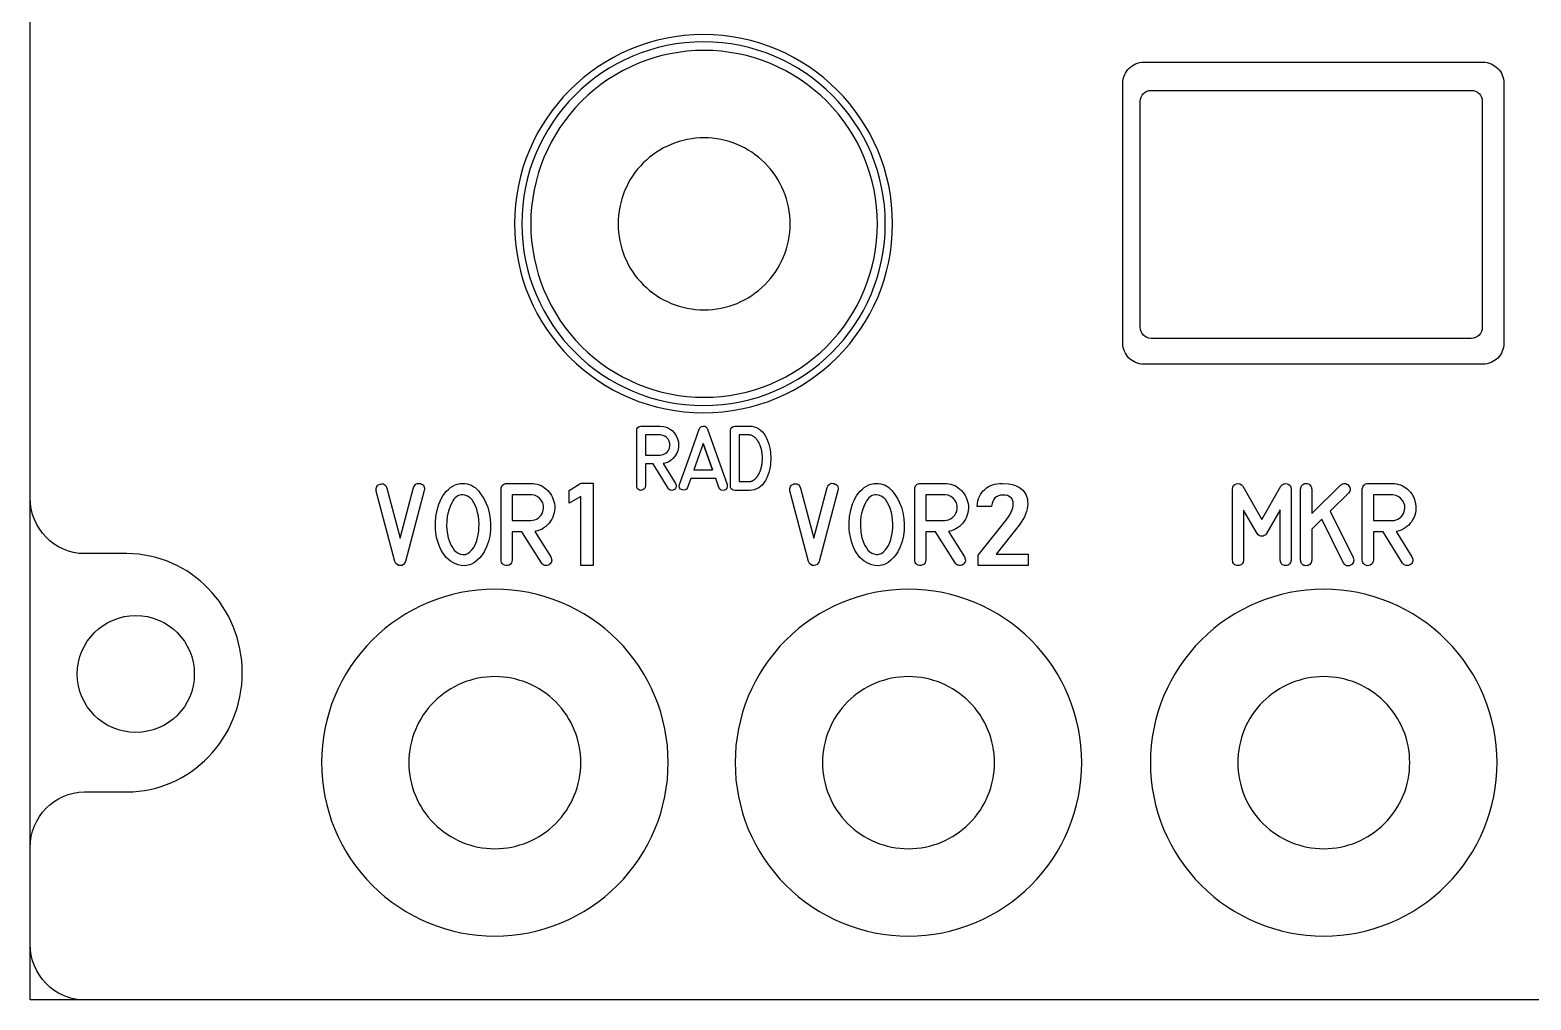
# Model space of a CAD drawing. Extents: x 27 to 704, y 10 to 614.
# Drawn here: x 559.3 to 623.1, y 527.9 to 569.1 of the extents above; entities that cross this region are included whole.
import ezdxf

# ---------------------------------------------------------------- set-up
doc = ezdxf.new("R2010")
doc.units = 0
for name, color, linetype in [('_BACKPANEL', 5, 'CONTINUOUS'), ('_ENGRAVING', 105, 'CONTINUOUS'), ('_TOPLAYER', 1, 'CONTINUOUS')]:
    doc.layers.add(name, color=color, linetype=linetype)

msp = doc.modelspace()

# ---------------------------------------------------------------- linework, layer by layer
at = {"layer": '_BACKPANEL'}
for points in [[(704.251, 555.656), (704.251, 537.553), (704.251, 527.854), (559.251, 527.854), (559.251, 537.553), (559.251, 556.036), (559.251, 573.895), (559.251, 589.238), (559.251, 598.937), (559.251, 608.636), (559.251, 613.485), (704.251, 613.485), (704.251, 608.636), (704.251, 598.937), (704.251, 589.238), (704.251, 574.845)], [(606.621, 567.721), (621.042, 567.721), (621.133, 567.717), (621.222, 567.703), (621.308, 567.681), (621.39, 567.651), (621.468, 567.614), (621.541, 567.569), (621.61, 567.517), (621.674, 567.46), (621.731, 567.396), (621.783, 567.328), (621.827, 567.254), (621.865, 567.176), (621.895, 567.094), (621.917, 567.008), (621.931, 566.92), (621.935, 566.828), (621.935, 555.777), (621.931, 555.686), (621.917, 555.597), (621.895, 555.512), (621.865, 555.43), (621.827, 555.352), (621.783, 555.278), (621.731, 555.209), (621.674, 555.146), (621.61, 555.088), (621.541, 555.037), (621.468, 554.992), (621.39, 554.955), (621.308, 554.925), (621.222, 554.903), (621.133, 554.889), (621.042, 554.884), (606.621, 554.884), (606.53, 554.889), (606.441, 554.903), (606.355, 554.925), (606.273, 554.955), (606.195, 554.992), (606.122, 555.037), (606.053, 555.088), (605.99, 555.146), (605.932, 555.209), (605.881, 555.278), (605.836, 555.352), (605.798, 555.43), (605.768, 555.512), (605.746, 555.597), (605.733, 555.686), (605.728, 555.777), (605.728, 566.828), (605.733, 566.92), (605.746, 567.008), (605.768, 567.094), (605.798, 567.176), (605.836, 567.254), (605.881, 567.328), (605.932, 567.396), (605.99, 567.46), (606.053, 567.517), (606.122, 567.569), (606.195, 567.614), (606.273, 567.651), (606.355, 567.681), (606.441, 567.703), (606.53, 567.717)], [(561.263, 541.713), (561.276, 541.967), (561.313, 542.215), (561.375, 542.453), (561.458, 542.682), (561.563, 542.899), (561.688, 543.104), (561.831, 543.296), (561.992, 543.472), (562.168, 543.633), (562.36, 543.776), (562.565, 543.901), (562.782, 544.006), (563.011, 544.089), (563.25, 544.151), (563.497, 544.188), (563.751, 544.201), (564.005, 544.188), (564.252, 544.151), (564.491, 544.089), (564.719, 544.006), (564.937, 543.901), (565.142, 543.776), (565.334, 543.633), (565.51, 543.472), (565.671, 543.296), (565.814, 543.104), (565.939, 542.899), (566.044, 542.682), (566.127, 542.453), (566.189, 542.215), (566.226, 541.967), (566.239, 541.713), (566.226, 541.459), (566.189, 541.212), (566.127, 540.973), (566.044, 540.745), (565.939, 540.527), (565.814, 540.322), (565.671, 540.13), (565.51, 539.954), (565.334, 539.793), (565.142, 539.65), (564.937, 539.525), (564.719, 539.42), (564.491, 539.337), (564.252, 539.275), (564.005, 539.238), (563.751, 539.225), (563.497, 539.238), (563.25, 539.275), (563.011, 539.337), (562.782, 539.42), (562.565, 539.525), (562.36, 539.65), (562.168, 539.793), (561.992, 539.954), (561.831, 540.13), (561.688, 540.322), (561.563, 540.527), (561.458, 540.745), (561.375, 540.973), (561.313, 541.212), (561.276, 541.459)]]:
    msp.add_lwpolyline(points, close=True, dxfattribs=at)
for points in [[(587.92, 564.508, 0.414214), (584.262, 560.85, 0.414214), (587.92, 557.192, 0.414214), (591.578, 560.85, 0.414214)], [(579.02, 541.601, 0.414214), (575.362, 537.943, 0.414214), (579.02, 534.285, 0.414214), (582.678, 537.943, 0.414214)], [(596.611, 541.601, 0.414214), (592.953, 537.943, 0.414214), (596.611, 534.285, 0.414214), (600.269, 537.943, 0.414214)], [(614.273, 541.601, 0.414214), (610.615, 537.943, 0.414214), (614.273, 534.285, 0.414214), (617.931, 537.943, 0.414214)]]:
    msp.add_lwpolyline(points, format="xyb", close=True, dxfattribs=at)
at = {"layer": '_ENGRAVING'}
for points in [[(587.895, 568.893), (587.481, 568.883), (587.073, 568.851), (586.671, 568.8), (586.275, 568.73), (585.886, 568.64), (585.504, 568.532), (585.131, 568.405), (584.766, 568.261), (584.41, 568.1), (584.063, 567.923), (583.726, 567.729), (583.4, 567.52), (583.085, 567.296), (582.781, 567.057), (582.49, 566.805), (582.211, 566.538), (581.944, 566.259), (581.692, 565.968), (581.453, 565.664), (581.229, 565.349), (581.02, 565.023), (580.826, 564.686), (580.649, 564.339), (580.488, 563.983), (580.344, 563.618), (580.217, 563.245), (580.109, 562.863), (580.019, 562.474), (579.949, 562.078), (579.898, 561.676), (579.867, 561.268), (579.856, 560.854), (579.867, 560.441), (579.898, 560.032), (579.949, 559.63), (580.019, 559.234), (580.109, 558.845), (580.217, 558.464), (580.344, 558.09), (580.488, 557.725), (580.649, 557.369), (580.826, 557.023), (581.02, 556.686), (581.229, 556.36), (581.453, 556.045), (581.692, 555.741), (581.944, 555.449), (582.211, 555.17), (582.49, 554.904), (582.781, 554.651), (583.085, 554.413), (583.4, 554.188), (583.726, 553.979), (584.063, 553.786), (584.41, 553.608), (584.766, 553.447), (585.131, 553.303), (585.504, 553.177), (585.886, 553.069), (586.275, 552.979), (586.671, 552.908), (587.073, 552.857), (587.481, 552.826), (587.895, 552.816), (588.308, 552.826), (588.717, 552.857), (589.119, 552.908), (589.515, 552.979), (589.904, 553.069), (590.285, 553.177), (590.659, 553.303), (591.024, 553.447), (591.38, 553.608), (591.726, 553.786), (592.063, 553.979), (592.389, 554.188), (592.704, 554.413), (593.008, 554.651), (593.3, 554.904), (593.579, 555.17), (593.845, 555.449), (594.098, 555.741), (594.336, 556.045), (594.561, 556.36), (594.77, 556.686), (594.963, 557.023), (595.141, 557.369), (595.302, 557.725), (595.446, 558.09), (595.572, 558.464), (595.68, 558.845), (595.77, 559.234), (595.841, 559.63), (595.892, 560.032), (595.923, 560.441), (595.933, 560.854), (595.923, 561.268), (595.892, 561.676), (595.841, 562.078), (595.77, 562.474), (595.68, 562.863), (595.572, 563.245), (595.446, 563.618), (595.302, 563.983), (595.141, 564.339), (594.963, 564.686), (594.77, 565.023), (594.561, 565.349), (594.336, 565.664), (594.098, 565.968), (593.845, 566.259), (593.579, 566.538), (593.3, 566.805), (593.008, 567.057), (592.704, 567.296), (592.389, 567.52), (592.063, 567.729), (591.726, 567.923), (591.38, 568.1), (591.024, 568.261), (590.659, 568.405), (590.285, 568.532), (589.904, 568.64), (589.515, 568.73), (589.119, 568.8), (588.717, 568.851), (588.308, 568.883)], [(587.896, 568.587), (587.498, 568.577), (587.105, 568.547), (586.718, 568.498), (586.338, 568.43), (585.964, 568.343), (585.597, 568.239), (585.238, 568.118), (584.886, 567.979), (584.544, 567.824), (584.211, 567.654), (583.887, 567.467), (583.573, 567.266), (583.27, 567.051), (582.978, 566.821), (582.698, 566.578), (582.429, 566.322), (582.173, 566.054), (581.93, 565.773), (581.701, 565.481), (581.485, 565.178), (581.284, 564.865), (581.098, 564.541), (580.927, 564.207), (580.772, 563.865), (580.634, 563.514), (580.512, 563.155), (580.408, 562.788), (580.322, 562.414), (580.254, 562.033), (580.205, 561.646), (580.175, 561.253), (580.165, 560.856), (580.175, 560.458), (580.205, 560.065), (580.254, 559.678), (580.322, 559.298), (580.408, 558.924), (580.512, 558.557), (580.634, 558.197), (580.772, 557.846), (580.927, 557.504), (581.098, 557.171), (581.284, 556.847), (581.485, 556.533), (581.701, 556.23), (581.93, 555.938), (582.173, 555.657), (582.429, 555.389), (582.698, 555.133), (582.978, 554.89), (583.27, 554.66), (583.573, 554.445), (583.887, 554.244), (584.211, 554.058), (584.544, 553.887), (584.886, 553.732), (585.238, 553.594), (585.597, 553.472), (585.964, 553.368), (586.338, 553.282), (586.718, 553.214), (587.105, 553.164), (587.498, 553.135), (587.896, 553.125), (588.294, 553.135), (588.686, 553.164), (589.073, 553.214), (589.454, 553.282), (589.828, 553.368), (590.195, 553.472), (590.554, 553.594), (590.905, 553.732), (591.247, 553.887), (591.581, 554.058), (591.905, 554.244), (592.218, 554.445), (592.521, 554.66), (592.813, 554.89), (593.094, 555.133), (593.362, 555.389), (593.618, 555.657), (593.861, 555.938), (594.091, 556.23), (594.306, 556.533), (594.508, 556.847), (594.694, 557.171), (594.864, 557.504), (595.019, 557.846), (595.158, 558.197), (595.279, 558.557), (595.383, 558.924), (595.47, 559.298), (595.538, 559.678), (595.587, 560.065), (595.617, 560.458), (595.627, 560.856), (595.617, 561.253), (595.587, 561.646), (595.538, 562.033), (595.47, 562.414), (595.383, 562.788), (595.279, 563.155), (595.158, 563.514), (595.019, 563.865), (594.864, 564.207), (594.694, 564.541), (594.508, 564.865), (594.306, 565.178), (594.091, 565.481), (593.861, 565.773), (593.618, 566.054), (593.362, 566.322), (593.094, 566.578), (592.813, 566.821), (592.521, 567.051), (592.218, 567.266), (591.905, 567.467), (591.581, 567.654), (591.247, 567.824), (590.905, 567.979), (590.554, 568.118), (590.195, 568.239), (589.828, 568.343), (589.454, 568.43), (589.073, 568.498), (588.686, 568.547), (588.294, 568.577)], [(586.704, 549.807), (586.733, 549.735), (586.734, 549.669), (586.709, 549.608), (586.657, 549.554), (586.625, 549.535), (586.59, 549.524), (586.552, 549.52), (586.513, 549.523), (586.475, 549.534), (586.442, 549.551), (586.415, 549.575), (586.393, 549.606), (585.748, 550.645), (585.421, 550.645), (585.421, 549.706), (585.414, 549.652), (585.395, 549.606), (585.363, 549.568), (585.317, 549.539), (585.266, 549.521), (585.217, 549.518), (585.17, 549.53), (585.124, 549.558), (585.092, 549.588), (585.07, 549.622), (585.056, 549.662), (585.052, 549.706), (585.052, 552.062), (585.065, 552.134), (585.105, 552.194), (585.164, 552.235), (585.235, 552.249), (586.047, 552.249), (586.189, 552.237), (586.321, 552.201), (586.444, 552.142), (586.557, 552.059), (586.654, 551.957), (586.732, 551.843), (586.788, 551.716), (586.825, 551.577), (586.837, 551.423), (586.832, 551.347), (586.82, 551.274), (586.8, 551.201), (586.772, 551.13), (586.695, 550.991), (586.594, 550.868), (586.539, 550.816), (586.479, 550.772), (586.416, 550.733), (586.349, 550.702), (586.203, 550.659), (586.178, 550.655)], [(586.874, 549.775), (587.293, 550.951), (587.714, 552.126), (587.741, 552.179), (587.778, 552.217), (587.827, 552.241), (587.885, 552.249), (587.944, 552.242), (587.993, 552.219), (588.031, 552.18), (588.058, 552.126), (588.897, 549.769), (588.905, 549.683), (588.888, 549.614), (588.848, 549.562), (588.784, 549.526), (588.713, 549.512), (588.65, 549.527), (588.596, 549.568), (588.55, 549.638), (588.415, 550.019), (587.349, 550.019), (587.218, 549.647), (587.172, 549.577), (587.117, 549.536), (587.053, 549.522), (586.98, 549.537), (586.915, 549.574), (586.876, 549.626), (586.862, 549.693)], [(589.223, 552.249), (589.84, 552.249), (589.951, 552.242), (590.055, 552.222), (590.152, 552.189), (590.241, 552.142), (590.324, 552.082), (590.399, 552.009), (590.467, 551.922), (590.528, 551.822), (590.582, 551.714), (590.628, 551.603), (590.668, 551.49), (590.7, 551.374), (590.725, 551.255), (590.743, 551.134), (590.757, 550.883), (590.743, 550.633), (590.725, 550.511), (590.7, 550.393), (590.667, 550.277), (590.628, 550.163), (590.581, 550.053), (590.527, 549.945), (590.466, 549.845), (590.398, 549.758), (590.323, 549.685), (590.241, 549.625), (590.151, 549.578), (590.054, 549.545), (589.951, 549.525), (589.84, 549.518), (589.223, 549.518), (589.226, 549.518), (589.223, 549.518), (589.176, 549.526), (589.117, 549.55), (589.075, 549.588), (589.049, 549.64), (589.042, 549.707), (589.04, 549.707), (589.042, 552.062), (589.04, 552.073), (589.056, 552.141), (589.097, 552.197), (589.156, 552.236), (589.225, 552.249)], [(586.047, 551.019), (586.113, 551.025), (586.176, 551.04), (586.236, 551.066), (586.294, 551.102), (586.346, 551.147), (586.389, 551.197), (586.422, 551.255), (586.447, 551.318), (586.466, 551.418), (586.463, 551.514), (586.438, 551.604), (586.39, 551.689), (586.326, 551.763), (586.25, 551.818), (586.164, 551.855), (586.066, 551.873), (585.421, 551.873), (585.421, 551.019)], [(589.84, 549.894), (589.845, 549.894), (589.852, 549.894), (589.856, 549.895), (589.862, 549.895), (589.868, 549.896), (589.875, 549.897), (589.88, 549.897), (589.887, 549.898), (589.892, 549.899), (589.899, 549.899), (589.909, 549.902), (589.914, 549.904), (589.921, 549.907), (589.927, 549.908), (589.934, 549.91), (589.939, 549.911), (589.946, 549.914), (589.958, 549.919), (589.971, 549.925), (589.976, 549.927), (589.982, 549.93), (589.993, 549.937), (590.006, 549.943), (590.011, 549.947), (590.018, 549.951), (590.029, 549.959), (590.035, 549.963), (590.043, 549.967), (590.048, 549.971), (590.054, 549.977), (590.06, 549.98), (590.066, 549.985), (590.079, 549.995), (590.09, 550.006), (590.095, 550.011), (590.101, 550.018), (590.107, 550.023), (590.113, 550.03), (590.125, 550.041), (590.13, 550.046), (590.137, 550.053), (590.142, 550.059), (590.149, 550.066), (590.159, 550.079), (590.171, 550.094), (590.181, 550.109), (590.187, 550.116), (590.193, 550.123), (590.198, 550.131), (590.204, 550.139), (590.208, 550.148), (590.214, 550.157), (590.224, 550.173), (590.229, 550.181), (590.235, 550.19), (590.24, 550.199), (590.245, 550.207), (590.253, 550.225), (590.258, 550.234), (590.264, 550.245), (590.268, 550.253), (590.274, 550.263), (590.277, 550.273), (590.282, 550.283), (590.291, 550.303), (590.3, 550.325), (590.304, 550.335), (590.308, 550.346), (590.311, 550.357), (590.316, 550.369), (590.323, 550.39), (590.326, 550.401), (590.33, 550.413), (590.337, 550.435), (590.345, 550.458), (590.347, 550.469), (590.35, 550.482), (590.353, 550.493), (590.357, 550.506), (590.359, 550.516), (590.362, 550.529), (590.366, 550.554), (590.368, 550.565), (590.371, 550.578), (590.372, 550.589), (590.375, 550.602), (590.379, 550.627), (590.381, 550.639), (590.384, 550.653), (590.387, 550.678), (590.387, 550.689), (590.389, 550.703), (590.392, 550.729), (590.393, 550.754), (590.395, 550.781), (590.396, 550.806), (590.397, 550.819), (590.399, 550.833), (590.399, 550.844), (590.4, 550.858), (590.4, 550.87), (590.4, 550.883), (590.4, 550.896), (590.4, 550.909), (590.399, 550.921), (590.399, 550.935), (590.399, 550.947), (590.399, 550.961), (590.396, 550.987), (590.395, 551.011), (590.392, 551.039), (590.391, 551.063), (590.388, 551.089), (590.386, 551.101), (590.385, 551.114), (590.38, 551.139), (590.378, 551.151), (590.376, 551.163), (590.372, 551.189), (590.368, 551.214), (590.362, 551.238), (590.358, 551.261), (590.354, 551.272), (590.351, 551.285), (590.347, 551.296), (590.345, 551.309), (590.338, 551.331), (590.332, 551.354), (590.327, 551.364), (590.324, 551.375), (590.316, 551.398), (590.308, 551.419), (590.304, 551.429), (590.3, 551.441), (590.295, 551.45), (590.291, 551.461), (590.282, 551.481), (590.274, 551.499), (590.265, 551.519), (590.26, 551.528), (590.256, 551.537), (590.245, 551.555), (590.235, 551.573), (590.229, 551.581), (590.224, 551.59), (590.214, 551.606), (590.209, 551.614), (590.205, 551.622), (590.183, 551.653), (590.162, 551.682), (590.138, 551.709), (590.115, 551.734), (590.092, 551.757), (590.067, 551.777), (590.043, 551.797), (590.018, 551.814), (589.994, 551.829), (589.971, 551.841), (589.946, 551.85), (589.921, 551.859), (589.909, 551.863), (589.899, 551.867), (589.875, 551.871), (589.852, 551.873), (589.845, 551.873), (589.84, 551.873), (589.408, 551.873), (589.408, 549.894)], [(588.282, 550.394), (587.884, 551.514), (587.484, 550.394)], [(587.884, 551.514), (588.282, 550.394)], [(573.974, 549.491), (573.973, 549.601), (573.983, 549.647), (574.001, 549.687), (574.026, 549.721), (574.058, 549.749), (574.098, 549.772), (574.144, 549.788), (574.193, 549.797), (574.238, 549.798), (574.279, 549.79), (574.317, 549.772), (574.351, 549.746), (574.382, 549.712), (574.432, 549.616), (574.996, 547.487), (575.563, 549.636), (575.587, 549.689), (575.614, 549.733), (575.645, 549.768), (575.68, 549.793), (575.719, 549.81), (575.761, 549.817), (575.808, 549.815), (575.858, 549.804), (575.906, 549.786), (575.947, 549.763), (575.979, 549.734), (576.003, 549.7), (576.019, 549.661), (576.027, 549.616), (576.027, 549.567), (576.019, 549.512), (575.222, 546.497), (575.183, 546.42), (575.132, 546.365), (575.071, 546.332), (574.998, 546.32), (574.924, 546.331), (574.861, 546.362), (574.809, 546.416), (574.768, 546.49)], [(578.716, 548.809), (578.781, 548.57), (578.823, 548.327), (578.84, 548.08), (578.833, 547.828), (578.802, 547.579), (578.746, 547.342), (578.665, 547.115), (578.559, 546.9), (578.478, 546.774), (578.383, 546.658), (578.274, 546.552), (578.152, 546.456), (578.02, 546.38), (577.951, 546.353), (577.881, 546.333), (577.809, 546.321), (577.735, 546.316), (577.583, 546.328), (577.46, 546.356), (577.344, 546.396), (577.236, 546.446), (577.135, 546.508), (577.042, 546.581), (576.956, 546.665), (576.877, 546.761), (576.806, 546.867), (576.742, 546.981), (576.686, 547.098), (576.636, 547.218), (576.594, 547.341), (576.559, 547.468), (576.531, 547.597), (576.51, 547.73), (576.497, 547.866), (576.491, 548.14), (576.514, 548.409), (576.564, 548.676), (576.643, 548.939), (576.692, 549.065), (576.749, 549.182), (576.812, 549.29), (576.883, 549.389), (576.96, 549.48), (577.044, 549.561), (577.135, 549.634), (577.233, 549.698), (577.333, 549.748), (577.435, 549.785), (577.54, 549.807), (577.646, 549.814), (577.747, 549.809), (577.843, 549.794), (577.934, 549.769), (578.021, 549.735), (578.102, 549.69), (578.18, 549.636), (578.252, 549.571), (578.32, 549.497), (578.442, 549.336), (578.549, 549.167), (578.641, 548.991)], [(581.397, 546.69), (581.434, 546.597), (581.439, 546.554), (581.436, 546.512), (581.424, 546.473), (581.403, 546.435), (581.374, 546.399), (581.337, 546.366), (581.295, 546.341), (581.25, 546.327), (581.203, 546.322), (581.152, 546.326), (581.103, 546.34), (581.061, 546.362), (581.026, 546.393), (580.999, 546.432), (580.173, 547.761), (579.755, 547.761), (579.755, 546.56), (579.746, 546.491), (579.722, 546.432), (579.68, 546.384), (579.622, 546.346), (579.557, 546.323), (579.494, 546.319), (579.433, 546.335), (579.374, 546.371), (579.334, 546.409), (579.305, 546.453), (579.288, 546.504), (579.282, 546.56), (579.282, 549.575), (579.287, 549.623), (579.299, 549.667), (579.321, 549.707), (579.35, 549.744), (579.386, 549.774), (579.426, 549.796), (579.469, 549.809), (579.517, 549.814), (580.557, 549.814), (580.649, 549.81), (580.738, 549.799), (580.824, 549.78), (580.907, 549.753), (580.987, 549.719), (581.064, 549.677), (581.137, 549.628), (581.208, 549.571), (581.274, 549.508), (581.333, 549.441), (581.386, 549.37), (581.432, 549.295), (581.472, 549.216), (581.505, 549.133), (581.551, 548.954), (581.564, 548.854), (581.567, 548.757), (581.561, 548.66), (581.545, 548.566), (581.519, 548.473), (581.484, 548.382), (581.439, 548.292), (581.385, 548.204), (581.323, 548.121), (581.256, 548.047), (581.185, 547.981), (581.109, 547.924), (581.028, 547.875), (580.942, 547.835), (580.851, 547.803), (580.756, 547.78), (580.724, 547.775)], [(583.2, 546.32), (582.677, 546.32), (582.677, 549.257), (582.176, 548.975), (582.176, 549.514), (582.677, 549.823), (583.2, 549.823)], [(591.568, 549.493), (591.567, 549.602), (591.577, 549.648), (591.595, 549.688), (591.62, 549.722), (591.652, 549.751), (591.692, 549.773), (591.738, 549.79), (591.787, 549.799), (591.832, 549.8), (591.873, 549.791), (591.911, 549.774), (591.945, 549.748), (591.975, 549.713), (592.025, 549.617), (592.59, 547.488), (593.157, 549.638), (593.181, 549.691), (593.208, 549.735), (593.239, 549.77), (593.274, 549.795), (593.313, 549.812), (593.355, 549.819), (593.402, 549.817), (593.452, 549.806), (593.5, 549.788), (593.541, 549.764), (593.573, 549.736), (593.597, 549.702), (593.613, 549.663), (593.621, 549.618), (593.621, 549.568), (593.613, 549.513), (592.816, 546.499), (592.777, 546.422), (592.726, 546.367), (592.664, 546.333), (592.591, 546.322), (592.518, 546.332), (592.455, 546.364), (592.403, 546.417), (592.362, 546.492)], [(596.31, 548.81), (596.375, 548.572), (596.416, 548.329), (596.434, 548.081), (596.427, 547.829), (596.395, 547.581), (596.339, 547.343), (596.259, 547.117), (596.153, 546.901), (596.072, 546.776), (595.977, 546.66), (595.868, 546.554), (595.746, 546.458), (595.614, 546.381), (595.545, 546.354), (595.475, 546.334), (595.403, 546.322), (595.329, 546.317), (595.177, 546.33), (595.054, 546.358), (594.938, 546.397), (594.83, 546.448), (594.729, 546.51), (594.635, 546.583), (594.549, 546.667), (594.471, 546.762), (594.4, 546.869), (594.336, 546.983), (594.279, 547.1), (594.23, 547.22), (594.188, 547.343), (594.153, 547.469), (594.125, 547.599), (594.104, 547.732), (594.091, 547.868), (594.085, 548.141), (594.108, 548.411), (594.158, 548.677), (594.237, 548.94), (594.286, 549.066), (594.343, 549.183), (594.406, 549.292), (594.477, 549.391), (594.554, 549.481), (594.638, 549.563), (594.729, 549.636), (594.827, 549.699), (594.927, 549.75), (595.029, 549.786), (595.134, 549.808), (595.24, 549.815), (595.341, 549.81), (595.437, 549.796), (595.528, 549.771), (595.615, 549.736), (595.696, 549.692), (595.773, 549.637), (595.846, 549.573), (595.913, 549.499), (596.036, 549.337), (596.143, 549.169), (596.235, 548.993)], [(598.991, 546.691), (599.028, 546.599), (599.033, 546.556), (599.03, 546.514), (599.018, 546.474), (598.997, 546.437), (598.968, 546.401), (598.931, 546.367), (598.889, 546.343), (598.844, 546.328), (598.797, 546.323), (598.746, 546.328), (598.697, 546.342), (598.655, 546.364), (598.62, 546.395), (598.593, 546.434), (597.767, 547.763), (597.348, 547.763), (597.348, 546.562), (597.34, 546.493), (597.315, 546.434), (597.274, 546.386), (597.216, 546.348), (597.151, 546.325), (597.088, 546.321), (597.027, 546.337), (596.968, 546.372), (596.928, 546.41), (596.899, 546.455), (596.882, 546.505), (596.876, 546.562), (596.876, 549.577), (596.881, 549.624), (596.893, 549.668), (596.914, 549.709), (596.944, 549.745), (596.98, 549.776), (597.02, 549.798), (597.063, 549.811), (597.111, 549.815), (598.151, 549.815), (598.243, 549.812), (598.332, 549.8), (598.418, 549.781), (598.501, 549.755), (598.581, 549.72), (598.658, 549.679), (598.731, 549.629), (598.802, 549.572), (598.868, 549.509), (598.927, 549.443), (598.98, 549.372), (599.026, 549.297), (599.065, 549.217), (599.099, 549.134), (599.145, 548.956), (599.158, 548.856), (599.161, 548.758), (599.155, 548.662), (599.139, 548.568), (599.113, 548.475), (599.078, 548.383), (599.033, 548.294), (598.979, 548.206), (598.917, 548.123), (598.85, 548.048), (598.779, 547.982), (598.703, 547.925), (598.622, 547.877), (598.536, 547.836), (598.445, 547.805), (598.35, 547.782), (598.318, 547.777)], [(600.615, 549.811), (600.859, 549.797), (600.969, 549.78), (601.072, 549.755), (601.167, 549.723), (601.255, 549.684), (601.335, 549.638), (601.407, 549.585), (601.472, 549.526), (601.528, 549.461), (601.576, 549.39), (601.615, 549.312), (601.645, 549.228), (601.667, 549.138), (601.68, 549.041), (601.684, 548.939), (601.684, 548.932), (601.678, 548.831), (601.661, 548.727), (601.632, 548.618), (601.592, 548.506), (601.54, 548.391), (601.478, 548.276), (601.404, 548.161), (601.32, 548.045), (600.347, 546.805), (601.695, 546.805), (601.695, 546.318), (599.569, 546.318), (599.569, 546.765), (600.772, 548.259), (600.898, 548.441), (600.99, 548.615), (601.023, 548.7), (601.047, 548.781), (601.061, 548.857), (601.066, 548.929), (601.066, 548.939), (601.059, 549.026), (601.038, 549.102), (601.003, 549.167), (600.954, 549.222), (600.892, 549.264), (600.817, 549.295), (600.729, 549.313), (600.629, 549.319), (600.529, 549.312), (600.438, 549.289), (600.359, 549.251), (600.291, 549.198), (600.235, 549.132), (600.192, 549.052), (600.164, 548.958), (600.148, 548.851), (600.148, 548.834), (599.53, 548.834), (599.53, 548.851), (599.544, 548.963), (599.565, 549.069), (599.594, 549.168), (599.63, 549.26), (599.674, 549.346), (599.726, 549.424), (599.785, 549.496), (599.852, 549.562), (599.926, 549.62), (600.005, 549.671), (600.092, 549.714), (600.184, 549.749), (600.283, 549.776), (600.387, 549.796), (600.498, 549.808)], [(612.888, 546.556), (612.859, 546.452), (612.837, 546.411), (612.81, 546.377), (612.778, 546.351), (612.741, 546.333), (612.698, 546.322), (612.651, 546.318), (612.603, 546.322), (612.561, 546.333), (612.524, 546.352), (612.492, 546.378), (612.465, 546.411), (612.444, 546.452), (612.416, 546.556), (612.416, 548.686), (611.842, 547.685), (611.794, 547.635), (611.744, 547.599), (611.692, 547.576), (611.637, 547.567), (611.582, 547.573), (611.53, 547.594), (611.481, 547.631), (611.435, 547.685), (610.864, 548.681), (610.866, 546.556), (610.841, 546.452), (610.819, 546.412), (610.792, 546.378), (610.759, 546.353), (610.72, 546.334), (610.675, 546.323), (610.624, 546.32), (610.574, 546.324), (610.529, 546.335), (610.491, 546.353), (610.459, 546.379), (610.433, 546.412), (610.413, 546.453), (610.4, 546.501), (610.392, 546.556), (610.392, 549.567), (610.408, 549.655), (610.441, 549.724), (610.493, 549.773), (610.561, 549.802), (610.637, 549.809), (610.707, 549.794), (610.772, 549.755), (610.833, 549.693), (611.637, 548.283), (612.451, 549.693), (612.511, 549.755), (612.576, 549.794), (612.645, 549.809), (612.719, 549.801), (612.787, 549.772), (612.838, 549.723), (612.871, 549.655), (612.888, 549.567)], [(614.989, 549.745), (615.082, 549.797), (615.126, 549.809), (615.169, 549.811), (615.211, 549.805), (615.251, 549.789), (615.29, 549.763), (615.328, 549.728), (615.36, 549.689), (615.382, 549.649), (615.395, 549.608), (615.399, 549.567), (615.393, 549.525), (615.378, 549.483), (615.353, 549.44), (615.319, 549.397), (614.544, 548.638), (615.527, 546.663), (615.546, 546.553), (615.543, 546.504), (615.533, 546.46), (615.514, 546.421), (615.487, 546.387), (615.452, 546.358), (615.41, 546.333), (615.364, 546.315), (615.32, 546.306), (615.279, 546.306), (615.24, 546.316), (615.203, 546.335), (615.168, 546.363), (615.105, 546.447), (614.188, 548.29), (613.761, 547.871), (613.761, 546.553), (613.732, 546.448), (613.709, 546.406), (613.681, 546.373), (613.648, 546.347), (613.609, 546.329), (613.565, 546.318), (613.515, 546.315), (613.466, 546.319), (613.423, 546.33), (613.385, 546.349), (613.354, 546.375), (613.329, 546.409), (613.31, 546.449), (613.289, 546.553), (613.289, 549.567), (613.31, 549.671), (613.329, 549.712), (613.354, 549.746), (613.385, 549.773), (613.423, 549.792), (613.466, 549.804), (613.515, 549.809), (613.565, 549.806), (613.609, 549.795), (613.648, 549.777), (613.681, 549.75), (613.709, 549.716), (613.732, 549.674), (613.761, 549.567), (613.761, 548.539)], [(618.025, 546.687), (618.062, 546.595), (618.067, 546.551), (618.064, 546.51), (618.052, 546.47), (618.031, 546.433), (618.002, 546.397), (617.965, 546.363), (617.923, 546.339), (617.879, 546.324), (617.831, 546.319), (617.78, 546.324), (617.731, 546.338), (617.689, 546.36), (617.655, 546.391), (617.627, 546.43), (616.802, 547.758), (616.383, 547.758), (616.383, 546.558), (616.375, 546.489), (616.35, 546.43), (616.309, 546.382), (616.251, 546.344), (616.186, 546.321), (616.123, 546.317), (616.062, 546.333), (616.004, 546.368), (615.963, 546.406), (615.935, 546.451), (615.917, 546.501), (615.912, 546.558), (615.912, 549.571), (615.916, 549.618), (615.928, 549.662), (615.95, 549.703), (615.979, 549.739), (616.015, 549.77), (616.055, 549.792), (616.098, 549.805), (616.146, 549.809), (617.185, 549.809), (617.277, 549.806), (617.366, 549.794), (617.452, 549.775), (617.535, 549.749), (617.615, 549.714), (617.692, 549.673), (617.765, 549.623), (617.836, 549.566), (617.902, 549.504), (617.961, 549.437), (618.014, 549.366), (618.06, 549.291), (618.099, 549.212), (618.133, 549.129), (618.179, 548.95), (618.192, 548.851), (618.195, 548.753), (618.189, 548.657), (618.173, 548.562), (618.147, 548.469), (618.112, 548.378), (618.067, 548.289), (618.013, 548.201), (617.951, 548.118), (617.885, 548.043), (617.813, 547.978), (617.737, 547.92), (617.656, 547.872), (617.57, 547.831), (617.48, 547.8), (617.384, 547.777), (617.352, 547.772)], [(577.66, 549.329), (577.585, 549.324), (577.515, 549.308), (577.45, 549.282), (577.389, 549.245), (577.333, 549.197), (577.282, 549.139), (577.235, 549.071), (577.194, 548.991), (577.122, 548.829), (577.064, 548.678), (577.022, 548.54), (576.993, 548.415), (576.972, 548.222), (576.97, 547.993), (576.992, 547.747), (577.04, 547.505), (577.075, 547.387), (577.118, 547.275), (577.168, 547.169), (577.226, 547.069), (577.293, 546.981), (577.369, 546.908), (577.455, 546.852), (577.551, 546.813), (577.664, 546.79), (577.718, 546.791), (577.769, 546.799), (577.819, 546.814), (577.866, 546.838), (577.955, 546.907), (578.035, 546.994), (578.105, 547.082), (578.164, 547.174), (578.212, 547.268), (578.253, 547.374), (578.287, 547.495), (578.314, 547.632), (578.334, 547.783), (578.345, 547.943), (578.346, 548.102), (578.338, 548.262), (578.319, 548.421), (578.289, 548.576), (578.248, 548.723), (578.196, 548.862), (578.132, 548.994), (578.055, 549.11), (577.964, 549.203), (577.858, 549.272), (577.737, 549.319)], [(580.557, 548.241), (580.64, 548.247), (580.721, 548.267), (580.798, 548.3), (580.872, 548.346), (580.939, 548.403), (580.993, 548.468), (581.036, 548.542), (581.067, 548.623), (581.092, 548.751), (581.089, 548.873), (581.056, 548.989), (580.995, 549.098), (580.913, 549.192), (580.816, 549.263), (580.705, 549.31), (580.58, 549.333), (579.755, 549.333), (579.755, 548.241)], [(595.254, 549.331), (595.179, 549.326), (595.109, 549.31), (595.044, 549.283), (594.983, 549.246), (594.927, 549.199), (594.876, 549.141), (594.829, 549.072), (594.787, 548.993), (594.716, 548.83), (594.658, 548.68), (594.616, 548.542), (594.587, 548.416), (594.566, 548.224), (594.564, 547.995), (594.586, 547.749), (594.634, 547.506), (594.669, 547.388), (594.712, 547.277), (594.762, 547.171), (594.82, 547.071), (594.887, 546.982), (594.963, 546.91), (595.049, 546.854), (595.145, 546.814), (595.258, 546.792), (595.312, 546.792), (595.363, 546.8), (595.413, 546.816), (595.46, 546.839), (595.549, 546.909), (595.629, 546.995), (595.699, 547.084), (595.758, 547.176), (595.806, 547.27), (595.847, 547.376), (595.881, 547.497), (595.908, 547.633), (595.928, 547.785), (595.939, 547.945), (595.94, 548.104), (595.931, 548.263), (595.913, 548.422), (595.883, 548.577), (595.842, 548.725), (595.79, 548.864), (595.726, 548.996), (595.649, 549.112), (595.558, 549.204), (595.452, 549.274), (595.331, 549.321)], [(598.151, 548.242), (598.234, 548.249), (598.315, 548.269), (598.392, 548.302), (598.466, 548.348), (598.533, 548.405), (598.587, 548.47), (598.63, 548.543), (598.661, 548.625), (598.686, 548.753), (598.683, 548.875), (598.65, 548.99), (598.589, 549.1), (598.507, 549.194), (598.41, 549.265), (598.299, 549.311), (598.174, 549.334), (597.348, 549.334), (597.348, 548.242)], [(617.185, 548.237), (617.269, 548.244), (617.349, 548.264), (617.427, 548.297), (617.501, 548.343), (617.567, 548.4), (617.622, 548.465), (617.664, 548.538), (617.695, 548.619), (617.72, 548.747), (617.717, 548.869), (617.684, 548.985), (617.624, 549.094), (617.541, 549.188), (617.444, 549.259), (617.334, 549.306), (617.208, 549.329), (616.383, 549.329), (616.383, 548.237)]]:
    msp.add_lwpolyline(points, close=True, dxfattribs=at)
at = {"layer": '_TOPLAYER'}
msp.add_lwpolyline([(701.971, 527.854), (561.572, 527.854), (561.335, 527.867), (561.105, 527.903), (560.883, 527.961), (560.67, 528.041), (560.468, 528.142), (560.277, 528.261), (560.099, 528.398), (559.934, 528.551), (559.785, 528.72), (559.651, 528.903), (559.535, 529.099), (559.438, 529.307), (559.36, 529.525), (559.303, 529.753), (559.268, 529.989), (559.256, 530.233), (559.256, 534.333), (559.269, 534.575), (559.304, 534.809), (559.362, 535.035), (559.44, 535.252), (559.537, 535.458), (559.652, 535.653), (559.785, 535.834), (559.934, 536.002), (560.097, 536.155), (560.274, 536.291), (560.464, 536.41), (560.665, 536.51), (560.876, 536.59), (561.097, 536.649), (561.325, 536.687), (561.561, 536.701), (563.373, 536.701), (563.626, 536.707), (563.875, 536.727), (564.12, 536.759), (564.362, 536.804), (564.599, 536.861), (564.832, 536.93), (565.06, 537.01), (565.283, 537.101), (565.5, 537.203), (565.712, 537.315), (565.917, 537.437), (566.116, 537.569), (566.308, 537.711), (566.494, 537.862), (566.672, 538.021), (566.842, 538.189), (567.004, 538.366), (567.159, 538.55), (567.304, 538.741), (567.441, 538.94), (567.569, 539.145), (567.687, 539.357), (567.795, 539.575), (567.893, 539.8), (567.981, 540.029), (568.058, 540.264), (568.124, 540.504), (568.179, 540.748), (568.222, 540.997), (568.254, 541.249), (568.272, 541.505), (568.279, 541.764), (568.272, 542.024), (568.254, 542.28), (568.222, 542.532), (568.179, 542.781), (568.124, 543.025), (568.058, 543.265), (567.981, 543.499), (567.893, 543.729), (567.795, 543.953), (567.687, 544.172), (567.569, 544.384), (567.441, 544.589), (567.304, 544.788), (567.159, 544.979), (567.004, 545.163), (566.842, 545.34), (566.672, 545.508), (566.494, 545.667), (566.308, 545.818), (566.116, 545.96), (565.917, 546.092), (565.712, 546.214), (565.5, 546.327), (565.283, 546.429), (565.06, 546.52), (564.832, 546.6), (564.599, 546.668), (564.362, 546.725), (564.12, 546.77), (563.875, 546.802), (563.626, 546.822), (563.373, 546.829), (561.572, 546.829), (561.335, 546.841), (561.105, 546.877), (560.883, 546.936), (560.67, 547.016), (560.468, 547.116), (560.277, 547.235), (560.099, 547.372), (559.934, 547.525), (559.785, 547.694), (559.651, 547.877), (559.535, 548.073), (559.438, 548.281), (559.36, 548.5), (559.303, 548.728), (559.268, 548.964), (559.256, 549.207), (559.256, 551.58), (559.256, 561.417), (559.251, 562.567), (559.252, 565.173), (559.252, 581.511)], dxfattribs=at)
for points in [[(587.92, 568.222, 0.414214), (580.548, 560.85, 0.414214), (587.92, 553.478, 0.414214), (595.292, 560.85, 0.414214)], [(579.02, 545.315, 0.414214), (571.648, 537.943, 0.414214), (579.02, 530.571, 0.414214), (586.392, 537.943, 0.414214)], [(596.611, 545.315, 0.414214), (589.239, 537.943, 0.414214), (596.611, 530.571, 0.414214), (603.983, 537.943, 0.414214)], [(614.273, 545.315, 0.414214), (606.901, 537.943, 0.414214), (614.273, 530.571, 0.414214), (621.645, 537.943, 0.414214)]]:
    msp.add_lwpolyline(points, format="xyb", close=True, dxfattribs=at)
msp.add_lwpolyline([(606.934, 566.525), (620.547, 566.525), (620.641, 566.516), (620.728, 566.489), (620.807, 566.446), (620.876, 566.389), (620.933, 566.32), (620.976, 566.241), (621.003, 566.154), (621.012, 566.06), (621.012, 556.447), (621.003, 556.353), (620.976, 556.266), (620.933, 556.187), (620.876, 556.118), (620.807, 556.061), (620.728, 556.018), (620.641, 555.991), (620.547, 555.982), (606.934, 555.982), (606.84, 555.991), (606.753, 556.018), (606.674, 556.061), (606.605, 556.118), (606.548, 556.187), (606.505, 556.266), (606.478, 556.353), (606.469, 556.447), (606.469, 566.06), (606.478, 566.154), (606.505, 566.241), (606.548, 566.32), (606.605, 566.389), (606.674, 566.446), (606.753, 566.489), (606.84, 566.516)], close=True, dxfattribs=at)

doc.saveas('drawing.dxf')
